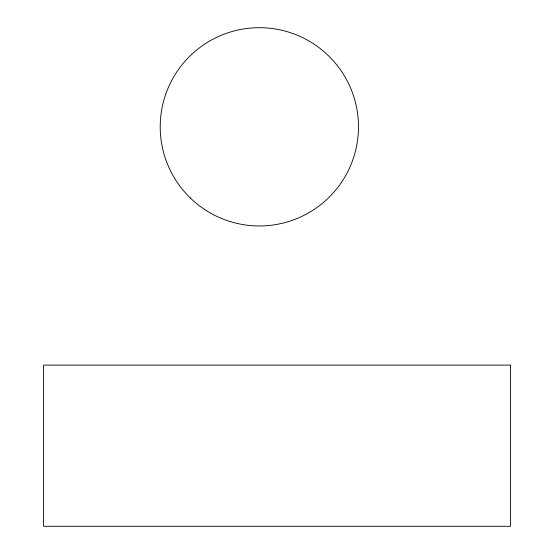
<?xml version="1.0" encoding="UTF-8"?>
<svg xmlns="http://www.w3.org/2000/svg" width="554" height="554" viewBox="0 0 554 554"><rect width="100%" height="100%" fill="white"/><g stroke="black" fill="none" stroke-linecap="round" stroke-linejoin="round"><path stroke-width="0.83" d="M510.414 365.1L43.586 365.1L43.586 526.3L510.414 526.3L510.414 365.1M190.417 198.062A99.131 99.131 0 0 0 355.516 150.903A99.131 99.131 0 0 0 232.126 31.502A99.131 99.131 0 0 0 190.417 198.062"/></g></svg>
